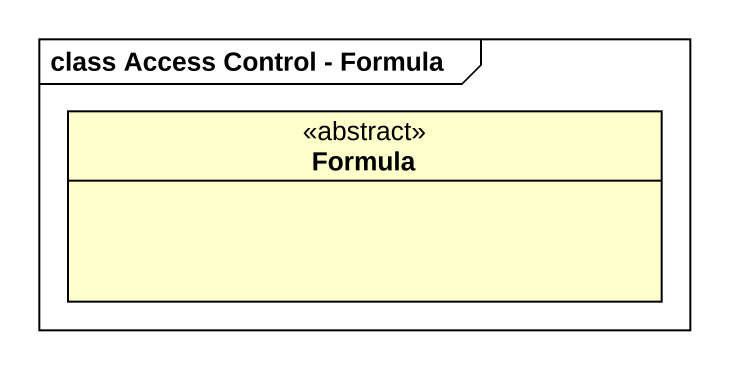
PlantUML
@startuml
mainframe class Access Control - Formula
hide circle
hide empty members
class Formula <<abstract>>
@enduml
